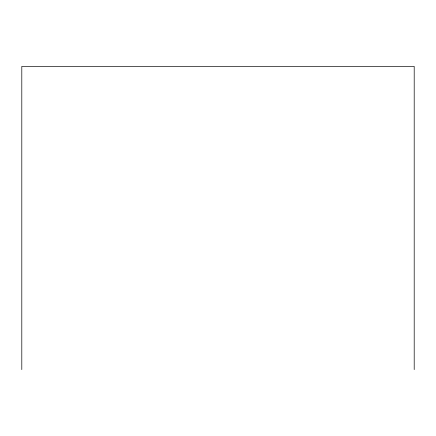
<?xml version="1.0" encoding="UTF-8"?>
<svg xmlns="http://www.w3.org/2000/svg" width="436" height="436" viewBox="0 0 436 436"><rect width="100%" height="100%" fill="white"/><g stroke="black" fill="none" stroke-linecap="round" stroke-linejoin="round"><path stroke-width="0.65" d="M414.2 369.608L414.2 66.392L21.8 66.392L21.8 369.608"/></g></svg>
